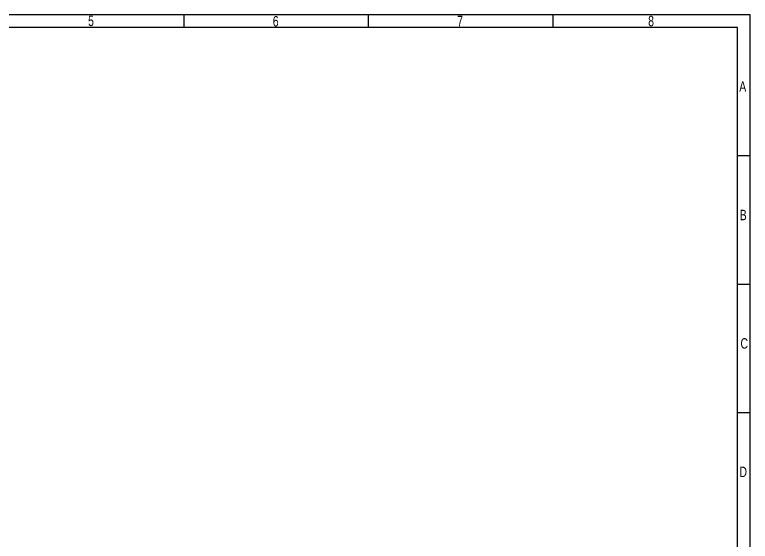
# Model space of a CAD drawing. Extents: x -57 to 527, y -107 to 303.
# Drawn here: x 240.7 to 526.8, y 98.3 to 303.3 of the extents above; entities that cross this region are included whole.
import ezdxf

# ---------------------------------------------------------------- set-up
doc = ezdxf.new("R2010")
doc.units = 0
doc.header["$MEASUREMENT"] = 0
doc.layers.add('BOARD_GEOMETRY_DIMENSION', color=2, linetype='CONTINUOUS')
doc.layers.add('BOARD_GEOMETRY_SILKSCREEN_TOP', color=1, linetype='CONTINUOUS')

msp = doc.modelspace()

# ---------------------------------------------------------------- linework, layer by layer
at = {"layer": 'BOARD_GEOMETRY_DIMENSION'}
for points in [[(-57.15, -106.68), (526.849848, -106.68), (526.849848, 303.320196), (-57.15, 303.320196), (-57.15, -106.68)], [(306.599844, 298.319952), (306.599844, 303.319942)], [(378.350018, 298.319952), (378.350018, 303.319942)], [(450.099938, 298.319952), (450.099938, 303.319942)], [(521.849858, 298.319952), (-52.15001, 298.319952)], [(521.849858, -101.68001), (521.849858, 298.319952)], [(526.849848, 248.320052), (521.849858, 248.320052)], [(526.849848, 198.319898), (521.849858, 198.319898)], [(526.849848, 148.319998), (521.849858, 148.319998)]]:
    msp.add_lwpolyline(points, dxfattribs=at)
at = {"layer": 'BOARD_GEOMETRY_SILKSCREEN_TOP'}
for points in [[(-57.15, -106.68), (526.849848, -106.68), (526.849848, 303.320196), (-57.15, 303.320196), (-57.15, -106.68)], [(306.599844, 298.319952), (306.599844, 303.319942)], [(378.350018, 298.319952), (378.350018, 303.319942)], [(450.099938, 298.319952), (450.099938, 303.319942)], [(521.849858, 298.319952), (-52.15001, 298.319952)], [(521.849858, -101.68001), (521.849858, 284.669992)], [(526.849848, 248.320052), (521.849858, 248.320052)], [(526.849848, 198.319898), (521.849858, 198.319898)], [(526.849848, 148.319998), (521.849858, 148.319998)]]:
    msp.add_lwpolyline(points, dxfattribs=at)

# ---------------------------------------------------------------- texts
at = {"layer": 'BOARD_GEOMETRY_DIMENSION', "width": 0.75}
for s, p in [('5', (269.242032, 298.902882)), ('6', (341.09533, 298.730162)), ('6', (341.09533, 298.730162)), ('7', (412.82493, 298.820078)), ('7', (412.82493, 298.819824)), ('8', (487.11485, 298.820078)), ('A', (522.549882, 273.320002)), ('B', (522.750034, 223.319848)), ('C', (523.04315, 173.319948)), ('D', (522.635988, 123.320048))]:
    msp.add_text(s, height=4.064, dxfattribs=at).set_placement(p)
at = {"layer": 'BOARD_GEOMETRY_SILKSCREEN_TOP', "width": 0.75}
for s, p in [('5', (269.242032, 298.902882)), ('6', (341.09533, 298.730162)), ('6', (341.09533, 298.730162)), ('7', (412.82493, 298.820078)), ('7', (412.82493, 298.819824)), ('8', (487.11485, 298.820078)), ('A', (522.549882, 273.320002)), ('B', (522.750034, 223.319848)), ('C', (523.04315, 173.319948)), ('D', (522.635988, 123.320048))]:
    msp.add_text(s, height=4.064, dxfattribs=at).set_placement(p)

doc.saveas('drawing.dxf')
